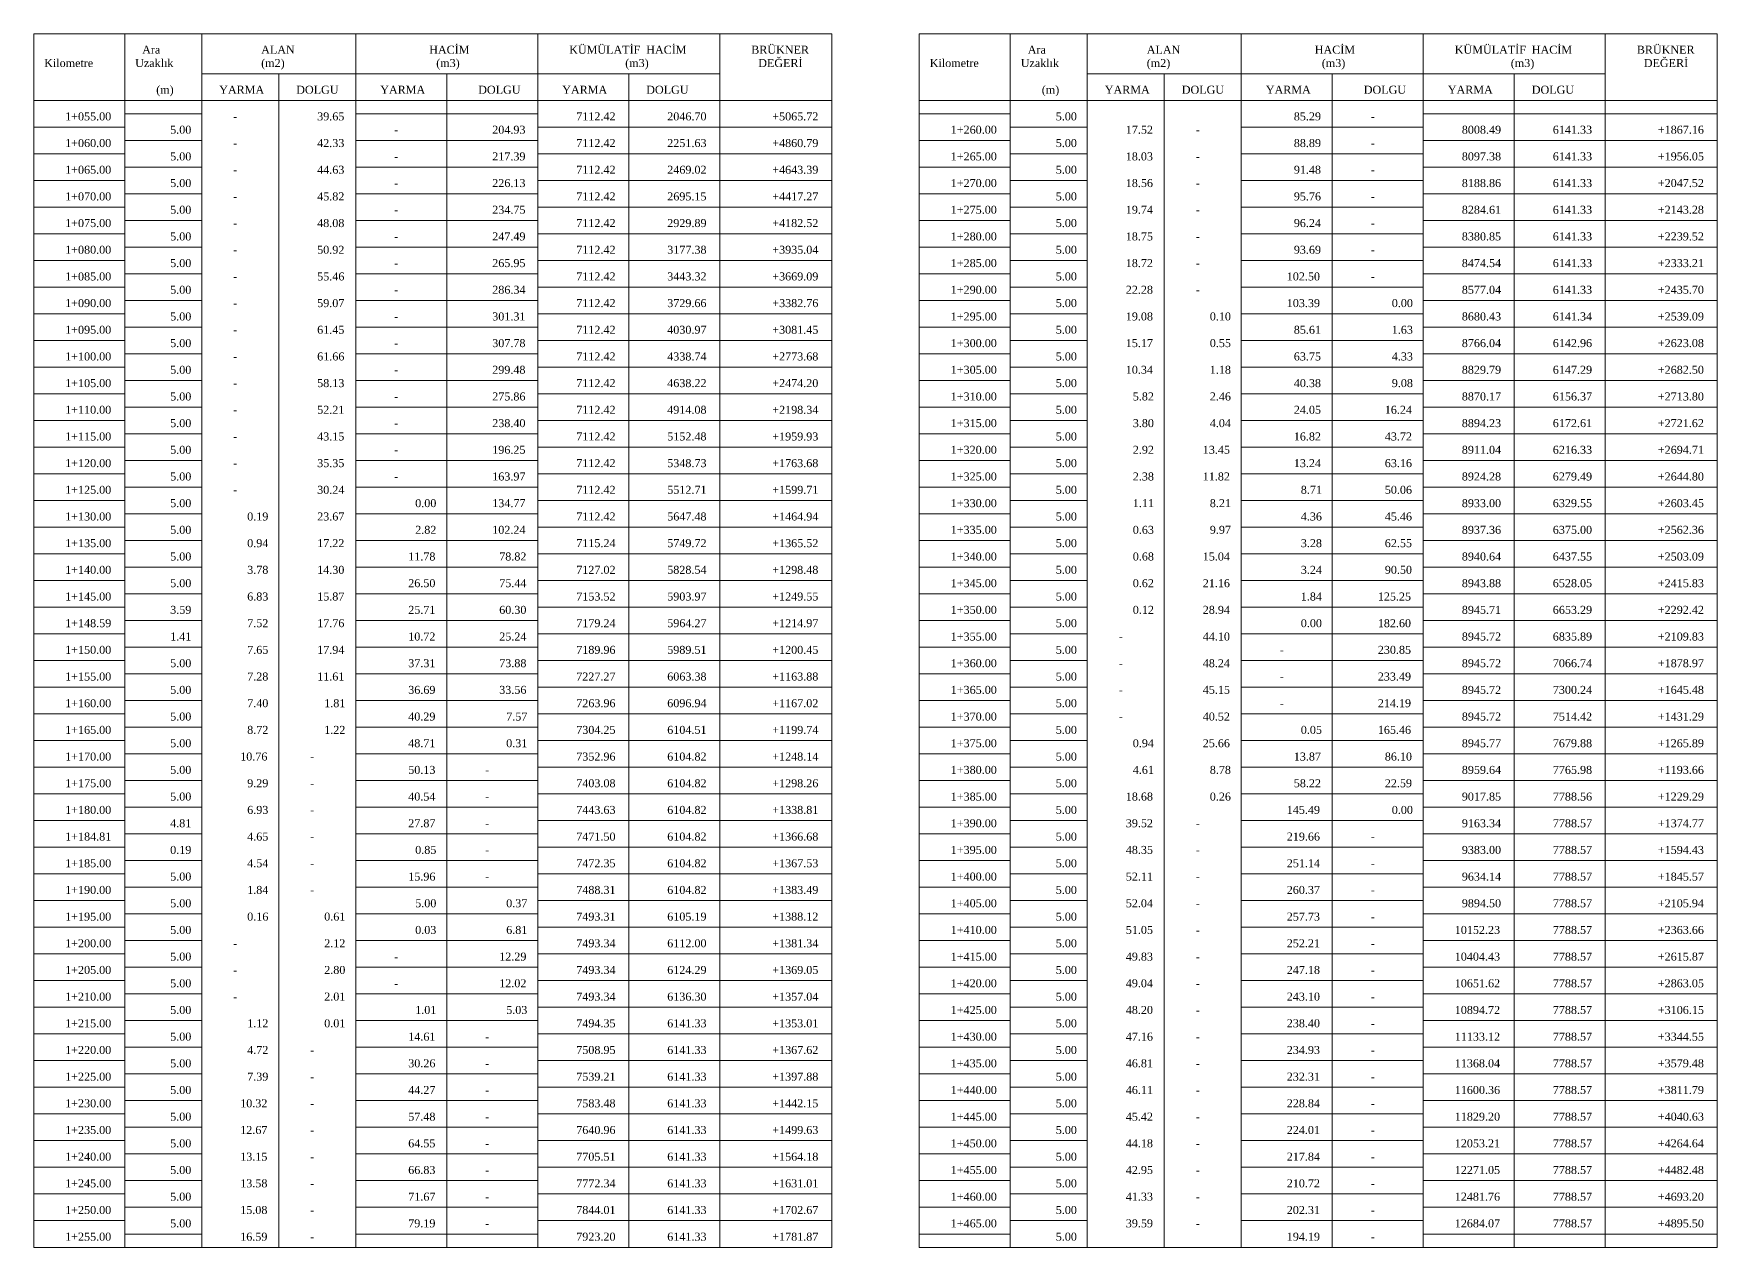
# Model space of a CAD drawing. Header units: metres. Extents: x 478603 to 489313, y 4282657 to 4289463.
# Drawn here: x 487834.8 to 488150.5, y 4289018.9 to 4289246.4 of the extents above; entities that cross this region are included whole.
import ezdxf

# ---------------------------------------------------------------- set-up
doc = ezdxf.new("R2010")
doc.units = ezdxf.units.M
for name, color, linetype, lineweight in [('TB_C', 96, 'Continuous', 0), ('TB_M', 18, 'Continuous', 0), ('TB_R', 1, 'Continuous', 0)]:
    doc.layers.add(name, color=color, linetype=linetype, lineweight=lineweight)
doc.styles.get("Standard").update_dxf_attribs({"font": 'times.ttf'})

msp = doc.modelspace()

# ---------------------------------------------------------------- linework, layer by layer
at = {"layer": 'TB_C'}
for p, q in [((487834.85, 4289246.35), (487984.47, 4289246.35)), ((487834.85, 4289246.35), (487834.85, 4289018.85)), ((487851.91, 4289246.35), (487851.91, 4289018.85)), ((487866.35, 4289246.35), (487866.35, 4289018.85)), ((487895.22, 4289246.35), (487895.22, 4289018.85)), ((487929.35, 4289246.35), (487929.35, 4289018.85)), ((487963.47, 4289246.35), (487963.47, 4289018.85)), ((487984.47, 4289246.35), (487984.47, 4289018.85)), ((488000.88, 4289246.35), (488150.5, 4289246.35)), ((488000.88, 4289246.35), (488000.88, 4289018.85)), ((488017.94, 4289246.35), (488017.94, 4289018.85)), ((488032.38, 4289246.35), (488032.38, 4289018.85)), ((488061.25, 4289246.35), (488061.25, 4289018.85)), ((488095.38, 4289246.35), (488095.38, 4289018.85)), ((488129.5, 4289246.35), (488129.5, 4289018.85)), ((488150.5, 4289246.35), (488150.5, 4289018.85)), ((487866.35, 4289238.85), (487963.47, 4289238.85)), ((487880.78, 4289238.85), (487880.78, 4289018.85)), ((487912.28, 4289238.85), (487912.28, 4289018.85)), ((487946.41, 4289238.85), (487946.41, 4289018.85)), ((488032.38, 4289238.85), (488129.5, 4289238.85)), ((488046.82, 4289238.85), (488046.82, 4289018.85)), ((488078.32, 4289238.85), (488078.32, 4289018.85)), ((488112.44, 4289238.85), (488112.44, 4289018.85)), ((487834.85, 4289233.85), (487984.47, 4289233.85)), ((488000.88, 4289233.85), (488150.5, 4289233.85)), ((487834.85, 4289228.85), (487851.91, 4289228.85)), ((487851.91, 4289231.35), (487866.35, 4289231.35)), ((487895.22, 4289231.35), (487929.35, 4289231.35)), ((487929.35, 4289228.85), (487984.47, 4289228.85)), ((488000.88, 4289231.35), (488017.94, 4289231.35)), ((488017.94, 4289228.85), (488032.38, 4289228.85)), ((488061.25, 4289228.85), (488095.38, 4289228.85)), ((488095.38, 4289231.35), (488150.5, 4289231.35)), ((487851.91, 4289226.35), (487866.35, 4289226.35)), ((487895.22, 4289226.35), (487929.35, 4289226.35)), ((488000.88, 4289226.35), (488017.94, 4289226.35)), ((488095.38, 4289226.35), (488150.5, 4289226.35)), ((487834.85, 4289223.85), (487851.91, 4289223.85)), ((487929.35, 4289223.85), (487984.47, 4289223.85)), ((488017.94, 4289223.85), (488032.38, 4289223.85)), ((488061.25, 4289223.85), (488095.38, 4289223.85)), ((487851.91, 4289221.35), (487866.35, 4289221.35)), ((487895.22, 4289221.35), (487929.35, 4289221.35)), ((488000.88, 4289221.35), (488017.94, 4289221.35)), ((488095.38, 4289221.35), (488150.5, 4289221.35)), ((487834.85, 4289218.85), (487851.91, 4289218.85)), ((487851.91, 4289216.35), (487866.35, 4289216.35)), ((487895.22, 4289216.35), (487929.35, 4289216.35)), ((487929.35, 4289218.85), (487984.47, 4289218.85)), ((488000.88, 4289216.35), (488017.94, 4289216.35)), ((488017.94, 4289218.85), (488032.38, 4289218.85)), ((488061.25, 4289218.85), (488095.38, 4289218.85)), ((488095.38, 4289216.35), (488150.5, 4289216.35)), ((487834.85, 4289213.85), (487851.91, 4289213.85)), ((487929.35, 4289213.85), (487984.47, 4289213.85)), ((488017.94, 4289213.85), (488032.38, 4289213.85)), ((488061.25, 4289213.85), (488095.38, 4289213.85)), ((487851.91, 4289211.35), (487866.35, 4289211.35)), ((487895.22, 4289211.35), (487929.35, 4289211.35)), ((488000.88, 4289211.35), (488017.94, 4289211.35)), ((488095.38, 4289211.35), (488150.5, 4289211.35)), ((487834.85, 4289208.85), (487851.91, 4289208.85)), ((487929.35, 4289208.85), (487984.47, 4289208.85)), ((488017.94, 4289208.85), (488032.38, 4289208.85)), ((488061.25, 4289208.85), (488095.38, 4289208.85)), ((487834.85, 4289203.85), (487851.91, 4289203.85)), ((487851.91, 4289206.35), (487866.35, 4289206.35)), ((487895.22, 4289206.35), (487929.35, 4289206.35)), ((487929.35, 4289203.85), (487984.47, 4289203.85)), ((488000.88, 4289206.35), (488017.94, 4289206.35)), ((488017.94, 4289203.85), (488032.38, 4289203.85)), ((488061.25, 4289203.85), (488095.38, 4289203.85)), ((488095.38, 4289206.35), (488150.5, 4289206.35)), ((487851.91, 4289201.35), (487866.35, 4289201.35)), ((487895.22, 4289201.35), (487929.35, 4289201.35)), ((488000.88, 4289201.35), (488017.94, 4289201.35)), ((488095.38, 4289201.35), (488150.5, 4289201.35)), ((487834.85, 4289198.85), (487851.91, 4289198.85)), ((487929.35, 4289198.85), (487984.47, 4289198.85)), ((488017.94, 4289198.85), (488032.38, 4289198.85)), ((488061.25, 4289198.85), (488095.38, 4289198.85)), ((487851.91, 4289196.35), (487866.35, 4289196.35)), ((487895.22, 4289196.35), (487929.35, 4289196.35)), ((488000.88, 4289196.35), (488017.94, 4289196.35)), ((488095.38, 4289196.35), (488150.5, 4289196.35)), ((487834.85, 4289193.85), (487851.91, 4289193.85)), ((487851.91, 4289191.35), (487866.35, 4289191.35)), ((487895.22, 4289191.35), (487929.35, 4289191.35)), ((487929.35, 4289193.85), (487984.47, 4289193.85)), ((488000.88, 4289191.35), (488017.94, 4289191.35)), ((488017.94, 4289193.85), (488032.38, 4289193.85)), ((488061.25, 4289193.85), (488095.38, 4289193.85)), ((488095.38, 4289191.35), (488150.5, 4289191.35)), ((487834.85, 4289188.85), (487851.91, 4289188.85)), ((487929.35, 4289188.85), (487984.47, 4289188.85)), ((488017.94, 4289188.85), (488032.38, 4289188.85)), ((488061.25, 4289188.85), (488095.38, 4289188.85)), ((487851.91, 4289186.35), (487866.35, 4289186.35)), ((487895.22, 4289186.35), (487929.35, 4289186.35)), ((488000.88, 4289186.35), (488017.94, 4289186.35)), ((488095.38, 4289186.35), (488150.5, 4289186.35)), ((487834.85, 4289183.85), (487851.91, 4289183.85)), ((487851.91, 4289181.35), (487866.35, 4289181.35)), ((487895.22, 4289181.35), (487929.35, 4289181.35)), ((487929.35, 4289183.85), (487984.47, 4289183.85)), ((488000.88, 4289181.35), (488017.94, 4289181.35)), ((488017.94, 4289183.85), (488032.38, 4289183.85)), ((488061.25, 4289183.85), (488095.38, 4289183.85)), ((488095.38, 4289181.35), (488150.5, 4289181.35)), ((487834.85, 4289178.85), (487851.91, 4289178.85)), ((487929.35, 4289178.85), (487984.47, 4289178.85)), ((488017.94, 4289178.85), (488032.38, 4289178.85)), ((488061.25, 4289178.85), (488095.38, 4289178.85)), ((487851.91, 4289176.35), (487866.35, 4289176.35)), ((487895.22, 4289176.35), (487929.35, 4289176.35)), ((488000.88, 4289176.35), (488017.94, 4289176.35)), ((488095.38, 4289176.35), (488150.5, 4289176.35)), ((487834.85, 4289173.85), (487851.91, 4289173.85)), ((487929.35, 4289173.85), (487984.47, 4289173.85)), ((488017.94, 4289173.85), (488032.38, 4289173.85)), ((488061.25, 4289173.85), (488095.38, 4289173.85)), ((487834.85, 4289168.85), (487851.91, 4289168.85)), ((487851.91, 4289171.35), (487866.35, 4289171.35)), ((487895.22, 4289171.35), (487929.35, 4289171.35)), ((487929.35, 4289168.85), (487984.47, 4289168.85)), ((488000.88, 4289171.35), (488017.94, 4289171.35)), ((488017.94, 4289168.85), (488032.38, 4289168.85)), ((488061.25, 4289168.85), (488095.38, 4289168.85)), ((488095.38, 4289171.35), (488150.5, 4289171.35)), ((487851.91, 4289166.35), (487866.35, 4289166.35)), ((487895.22, 4289166.35), (487929.35, 4289166.35)), ((488000.88, 4289166.35), (488017.94, 4289166.35)), ((488095.38, 4289166.35), (488150.5, 4289166.35)), ((487834.85, 4289163.85), (487851.91, 4289163.85)), ((487929.35, 4289163.85), (487984.47, 4289163.85)), ((488017.94, 4289163.85), (488032.38, 4289163.85)), ((488061.25, 4289163.85), (488095.38, 4289163.85)), ((487851.91, 4289161.35), (487866.35, 4289161.35)), ((487895.22, 4289161.35), (487929.35, 4289161.35)), ((488000.88, 4289161.35), (488017.94, 4289161.35)), ((488095.38, 4289161.35), (488150.5, 4289161.35)), ((487834.85, 4289158.85), (487851.91, 4289158.85)), ((487851.91, 4289156.35), (487866.35, 4289156.35)), ((487895.22, 4289156.35), (487929.35, 4289156.35)), ((487929.35, 4289158.85), (487984.47, 4289158.85)), ((488000.88, 4289156.35), (488017.94, 4289156.35)), ((488017.94, 4289158.85), (488032.38, 4289158.85)), ((488061.25, 4289158.85), (488095.38, 4289158.85)), ((488095.38, 4289156.35), (488150.5, 4289156.35)), ((487834.85, 4289153.85), (487851.91, 4289153.85)), ((487929.35, 4289153.85), (487984.47, 4289153.85)), ((488017.94, 4289153.85), (488032.38, 4289153.85)), ((488061.25, 4289153.85), (488095.38, 4289153.85)), ((487851.91, 4289151.35), (487866.35, 4289151.35)), ((487895.22, 4289151.35), (487929.35, 4289151.35)), ((488000.88, 4289151.35), (488017.94, 4289151.35)), ((488095.38, 4289151.35), (488150.5, 4289151.35)), ((487834.85, 4289148.85), (487851.91, 4289148.85)), ((487929.35, 4289148.85), (487984.47, 4289148.85)), ((488017.94, 4289148.85), (488032.38, 4289148.85)), ((488061.25, 4289148.85), (488095.38, 4289148.85)), ((487834.85, 4289143.85), (487851.91, 4289143.85)), ((487851.91, 4289146.35), (487866.35, 4289146.35)), ((487895.22, 4289146.35), (487929.35, 4289146.35)), ((487929.35, 4289143.85), (487984.47, 4289143.85)), ((488000.88, 4289146.35), (488017.94, 4289146.35)), ((488017.94, 4289143.85), (488032.38, 4289143.85)), ((488061.25, 4289143.85), (488095.38, 4289143.85)), ((488095.38, 4289146.35), (488150.5, 4289146.35)), ((487851.91, 4289141.35), (487866.35, 4289141.35)), ((487895.22, 4289141.35), (487929.35, 4289141.35)), ((488000.88, 4289141.35), (488017.94, 4289141.35)), ((488095.38, 4289141.35), (488150.5, 4289141.35)), ((487834.85, 4289138.85), (487851.91, 4289138.85)), ((487929.35, 4289138.85), (487984.47, 4289138.85)), ((488017.94, 4289138.85), (488032.38, 4289138.85)), ((488061.25, 4289138.85), (488095.38, 4289138.85)), ((487851.91, 4289136.35), (487866.35, 4289136.35)), ((487895.22, 4289136.35), (487929.35, 4289136.35)), ((488000.88, 4289136.35), (488017.94, 4289136.35)), ((488095.38, 4289136.35), (488150.5, 4289136.35)), ((487834.85, 4289133.85), (487851.91, 4289133.85)), ((487851.91, 4289131.35), (487866.35, 4289131.35)), ((487895.22, 4289131.35), (487929.35, 4289131.35)), ((487929.35, 4289133.85), (487984.47, 4289133.85)), ((488000.88, 4289131.35), (488017.94, 4289131.35)), ((488017.94, 4289133.85), (488032.38, 4289133.85)), ((488061.25, 4289133.85), (488095.38, 4289133.85)), ((488095.38, 4289131.35), (488150.5, 4289131.35)), ((487834.85, 4289128.85), (487851.91, 4289128.85)), ((487929.35, 4289128.85), (487984.47, 4289128.85)), ((488017.94, 4289128.85), (488032.38, 4289128.85)), ((488061.25, 4289128.85), (488095.38, 4289128.85)), ((487851.91, 4289126.35), (487866.35, 4289126.35)), ((487895.22, 4289126.35), (487929.35, 4289126.35)), ((488000.88, 4289126.35), (488017.94, 4289126.35)), ((488095.38, 4289126.35), (488150.5, 4289126.35)), ((487834.85, 4289123.85), (487851.91, 4289123.85)), ((487851.91, 4289121.35), (487866.35, 4289121.35)), ((487895.22, 4289121.35), (487929.35, 4289121.35)), ((487929.35, 4289123.85), (487984.47, 4289123.85)), ((488000.88, 4289121.35), (488017.94, 4289121.35)), ((488017.94, 4289123.85), (488032.38, 4289123.85)), ((488061.25, 4289123.85), (488095.38, 4289123.85)), ((488095.38, 4289121.35), (488150.5, 4289121.35)), ((487834.85, 4289118.85), (487851.91, 4289118.85)), ((487929.35, 4289118.85), (487984.47, 4289118.85)), ((488017.94, 4289118.85), (488032.38, 4289118.85)), ((488061.25, 4289118.85), (488095.38, 4289118.85)), ((487851.91, 4289116.35), (487866.35, 4289116.35)), ((487895.22, 4289116.35), (487929.35, 4289116.35)), ((488000.88, 4289116.35), (488017.94, 4289116.35)), ((488095.38, 4289116.35), (488150.5, 4289116.35)), ((487834.85, 4289113.85), (487851.91, 4289113.85)), ((487929.35, 4289113.85), (487984.47, 4289113.85)), ((488017.94, 4289113.85), (488032.38, 4289113.85)), ((488061.25, 4289113.85), (488095.38, 4289113.85)), ((487834.85, 4289108.85), (487851.91, 4289108.85)), ((487851.91, 4289111.35), (487866.35, 4289111.35)), ((487895.22, 4289111.35), (487929.35, 4289111.35)), ((487929.35, 4289108.85), (487984.47, 4289108.85)), ((488000.88, 4289111.35), (488017.94, 4289111.35)), ((488017.94, 4289108.85), (488032.38, 4289108.85)), ((488061.25, 4289108.85), (488095.38, 4289108.85)), ((488095.38, 4289111.35), (488150.5, 4289111.35)), ((487851.91, 4289106.35), (487866.35, 4289106.35)), ((487895.22, 4289106.35), (487929.35, 4289106.35)), ((488000.88, 4289106.35), (488017.94, 4289106.35)), ((488095.38, 4289106.35), (488150.5, 4289106.35)), ((487834.85, 4289103.85), (487851.91, 4289103.85)), ((487929.35, 4289103.85), (487984.47, 4289103.85)), ((488017.94, 4289103.85), (488032.38, 4289103.85)), ((488061.25, 4289103.85), (488095.38, 4289103.85)), ((487851.91, 4289101.35), (487866.35, 4289101.35)), ((487895.22, 4289101.35), (487929.35, 4289101.35)), ((488000.88, 4289101.35), (488017.94, 4289101.35)), ((488095.38, 4289101.35), (488150.5, 4289101.35)), ((487834.85, 4289098.85), (487851.91, 4289098.85)), ((487851.91, 4289096.35), (487866.35, 4289096.35)), ((487895.22, 4289096.35), (487929.35, 4289096.35)), ((487929.35, 4289098.85), (487984.47, 4289098.85)), ((488000.88, 4289096.35), (488017.94, 4289096.35)), ((488017.94, 4289098.85), (488032.38, 4289098.85)), ((488061.25, 4289098.85), (488095.38, 4289098.85)), ((488095.38, 4289096.35), (488150.5, 4289096.35)), ((487834.85, 4289093.85), (487851.91, 4289093.85)), ((487929.35, 4289093.85), (487984.47, 4289093.85)), ((488017.94, 4289093.85), (488032.38, 4289093.85)), ((488061.25, 4289093.85), (488095.38, 4289093.85)), ((487851.91, 4289091.35), (487866.35, 4289091.35)), ((487895.22, 4289091.35), (487929.35, 4289091.35)), ((488000.88, 4289091.35), (488017.94, 4289091.35)), ((488095.38, 4289091.35), (488150.5, 4289091.35)), ((487834.85, 4289088.85), (487851.91, 4289088.85)), ((487929.35, 4289088.85), (487984.47, 4289088.85)), ((488017.94, 4289088.85), (488032.38, 4289088.85)), ((488061.25, 4289088.85), (488095.38, 4289088.85)), ((487834.85, 4289083.85), (487851.91, 4289083.85)), ((487851.91, 4289086.35), (487866.35, 4289086.35)), ((487895.22, 4289086.35), (487929.35, 4289086.35)), ((487929.35, 4289083.85), (487984.47, 4289083.85)), ((488000.88, 4289086.35), (488017.94, 4289086.35)), ((488017.94, 4289083.85), (488032.38, 4289083.85)), ((488061.25, 4289083.85), (488095.38, 4289083.85)), ((488095.38, 4289086.35), (488150.5, 4289086.35)), ((487851.91, 4289081.35), (487866.35, 4289081.35)), ((487895.22, 4289081.35), (487929.35, 4289081.35)), ((488000.88, 4289081.35), (488017.94, 4289081.35)), ((488095.38, 4289081.35), (488150.5, 4289081.35)), ((487834.85, 4289078.85), (487851.91, 4289078.85)), ((487929.35, 4289078.85), (487984.47, 4289078.85)), ((488017.94, 4289078.85), (488032.38, 4289078.85)), ((488061.25, 4289078.85), (488095.38, 4289078.85)), ((487851.91, 4289076.35), (487866.35, 4289076.35)), ((487895.22, 4289076.35), (487929.35, 4289076.35)), ((488000.88, 4289076.35), (488017.94, 4289076.35)), ((488095.38, 4289076.35), (488150.5, 4289076.35)), ((487834.85, 4289073.85), (487851.91, 4289073.85)), ((487851.91, 4289071.35), (487866.35, 4289071.35)), ((487895.22, 4289071.35), (487929.35, 4289071.35)), ((487929.35, 4289073.85), (487984.47, 4289073.85)), ((488000.88, 4289071.35), (488017.94, 4289071.35)), ((488017.94, 4289073.85), (488032.38, 4289073.85)), ((488061.25, 4289073.85), (488095.38, 4289073.85)), ((488095.38, 4289071.35), (488150.5, 4289071.35)), ((487834.85, 4289068.85), (487851.91, 4289068.85)), ((487929.35, 4289068.85), (487984.47, 4289068.85)), ((488017.94, 4289068.85), (488032.38, 4289068.85)), ((488061.25, 4289068.85), (488095.38, 4289068.85)), ((487851.91, 4289066.35), (487866.35, 4289066.35)), ((487895.22, 4289066.35), (487929.35, 4289066.35)), ((488000.88, 4289066.35), (488017.94, 4289066.35)), ((488095.38, 4289066.35), (488150.5, 4289066.35)), ((487834.85, 4289063.85), (487851.91, 4289063.85)), ((487929.35, 4289063.85), (487984.47, 4289063.85)), ((488017.94, 4289063.85), (488032.38, 4289063.85)), ((488061.25, 4289063.85), (488095.38, 4289063.85)), ((487834.85, 4289058.85), (487851.91, 4289058.85)), ((487851.91, 4289061.35), (487866.35, 4289061.35)), ((487895.22, 4289061.35), (487929.35, 4289061.35)), ((487929.35, 4289058.85), (487984.47, 4289058.85)), ((488000.88, 4289061.35), (488017.94, 4289061.35)), ((488017.94, 4289058.85), (488032.38, 4289058.85)), ((488061.25, 4289058.85), (488095.38, 4289058.85)), ((488095.38, 4289061.35), (488150.5, 4289061.35)), ((487851.91, 4289056.35), (487866.35, 4289056.35)), ((487895.22, 4289056.35), (487929.35, 4289056.35)), ((488000.88, 4289056.35), (488017.94, 4289056.35)), ((488095.38, 4289056.35), (488150.5, 4289056.35)), ((487834.85, 4289053.85), (487851.91, 4289053.85)), ((487929.35, 4289053.85), (487984.47, 4289053.85)), ((488017.94, 4289053.85), (488032.38, 4289053.85)), ((488061.25, 4289053.85), (488095.38, 4289053.85)), ((487834.85, 4289048.85), (487851.91, 4289048.85)), ((487851.91, 4289051.35), (487866.35, 4289051.35)), ((487895.22, 4289051.35), (487929.35, 4289051.35)), ((487929.35, 4289048.85), (487984.47, 4289048.85)), ((488000.88, 4289051.35), (488017.94, 4289051.35)), ((488017.94, 4289048.85), (488032.38, 4289048.85)), ((488061.25, 4289048.85), (488095.38, 4289048.85)), ((488095.38, 4289051.35), (488150.5, 4289051.35)), ((487851.91, 4289046.35), (487866.35, 4289046.35)), ((487895.22, 4289046.35), (487929.35, 4289046.35)), ((488000.88, 4289046.35), (488017.94, 4289046.35)), ((488095.38, 4289046.35), (488150.5, 4289046.35)), ((487834.85, 4289043.85), (487851.91, 4289043.85)), ((487929.35, 4289043.85), (487984.47, 4289043.85)), ((488017.94, 4289043.85), (488032.38, 4289043.85)), ((488061.25, 4289043.85), (488095.38, 4289043.85)), ((487851.91, 4289041.35), (487866.35, 4289041.35)), ((487895.22, 4289041.35), (487929.35, 4289041.35)), ((488000.88, 4289041.35), (488017.94, 4289041.35)), ((488095.38, 4289041.35), (488150.5, 4289041.35)), ((487834.85, 4289038.85), (487851.91, 4289038.85)), ((487851.91, 4289036.35), (487866.35, 4289036.35)), ((487895.22, 4289036.35), (487929.35, 4289036.35)), ((487929.35, 4289038.85), (487984.47, 4289038.85)), ((488000.88, 4289036.35), (488017.94, 4289036.35)), ((488017.94, 4289038.85), (488032.38, 4289038.85)), ((488061.25, 4289038.85), (488095.38, 4289038.85)), ((488095.38, 4289036.35), (488150.5, 4289036.35)), ((487834.85, 4289033.85), (487851.91, 4289033.85)), ((487929.35, 4289033.85), (487984.47, 4289033.85)), ((488017.94, 4289033.85), (488032.38, 4289033.85)), ((488061.25, 4289033.85), (488095.38, 4289033.85)), ((487851.91, 4289031.35), (487866.35, 4289031.35)), ((487895.22, 4289031.35), (487929.35, 4289031.35)), ((488000.88, 4289031.35), (488017.94, 4289031.35)), ((488095.38, 4289031.35), (488150.5, 4289031.35)), ((487834.85, 4289028.85), (487851.91, 4289028.85)), ((487929.35, 4289028.85), (487984.47, 4289028.85)), ((488017.94, 4289028.85), (488032.38, 4289028.85)), ((488061.25, 4289028.85), (488095.38, 4289028.85)), ((487834.85, 4289023.85), (487851.91, 4289023.85)), ((487851.91, 4289026.35), (487866.35, 4289026.35)), ((487895.22, 4289026.35), (487929.35, 4289026.35)), ((487929.35, 4289023.85), (487984.47, 4289023.85)), ((488000.88, 4289026.35), (488017.94, 4289026.35)), ((488017.94, 4289023.85), (488032.38, 4289023.85)), ((488061.25, 4289023.85), (488095.38, 4289023.85)), ((488095.38, 4289026.35), (488150.5, 4289026.35)), ((487851.91, 4289021.35), (487866.35, 4289021.35)), ((487895.22, 4289021.35), (487929.35, 4289021.35)), ((488000.88, 4289021.35), (488017.94, 4289021.35)), ((488095.38, 4289021.35), (488150.5, 4289021.35)), ((487834.85, 4289018.85), (487984.47, 4289018.85)), ((488000.88, 4289018.85), (488150.5, 4289018.85))]:
    msp.add_line(p, q, dxfattribs=at)

# ---------------------------------------------------------------- texts
at = {"layer": 'TB_M'}
for s, p in [('HACİM', (487909, 4289242.6)), ('KÜMÜLATİF', (487935.25, 4289242.6)), ('HACİM', (487949.69, 4289242.6)), ('BRÜKNER', (487969.38, 4289242.6)), ('HACİM', (488075.03, 4289242.6)), ('KÜMÜLATİF', (488101.28, 4289242.6)), ('HACİM', (488115.72, 4289242.6)), ('BRÜKNER', (488135.41, 4289242.6)), ('Kilometre', (487836.82, 4289240.1)), ('Uzaklık', (487853.88, 4289240.1)), ('Ara', (487855.19, 4289242.6)), ('ALAN', (487877.5, 4289242.6)), ('(m2)', (487877.5, 4289240.1)), ('(m3)', (487910.32, 4289240.1)), ('(m3)', (487945.75, 4289240.1)), ('DEĞERİ', (487970.69, 4289240.1)), ('Kilometre', (488002.85, 4289240.1)), ('Uzaklık', (488019.91, 4289240.1)), ('Ara', (488021.22, 4289242.6)), ('ALAN', (488043.53, 4289242.6)), ('(m2)', (488043.53, 4289240.1)), ('(m3)', (488076.35, 4289240.1)), ('(m3)', (488111.78, 4289240.1)), ('DEĞERİ', (488136.72, 4289240.1)), ('(m)', (487857.82, 4289235.1)), ('YARMA', (487869.63, 4289235.1)), ('DOLGU', (487884.07, 4289235.1)), ('YARMA', (487899.82, 4289235.1)), ('DOLGU', (487918.19, 4289235.1)), ('YARMA', (487933.94, 4289235.1)), ('DOLGU', (487949.69, 4289235.1)), ('(m)', (488023.85, 4289235.1)), ('YARMA', (488035.66, 4289235.1)), ('DOLGU', (488050.1, 4289235.1)), ('YARMA', (488065.85, 4289235.1)), ('DOLGU', (488084.22, 4289235.1)), ('YARMA', (488099.97, 4289235.1)), ('DOLGU', (488115.72, 4289235.1)), ('1+055.00', (487840.75, 4289230.1)), ('-', (487872.25, 4289230.1)), ('1+260.00', (488006.78, 4289227.6)), ('-', (488085.53, 4289230.1)), ('1+060.00', (487840.75, 4289225.1)), ('-', (487872.25, 4289225.1)), ('-', (487902.44, 4289227.6)), ('-', (488052.72, 4289227.6)), ('-', (488085.53, 4289225.1)), ('-', (487902.44, 4289222.6)), ('1+265.00', (488006.78, 4289222.6)), ('-', (488052.72, 4289222.6)), ('1+065.00', (487840.75, 4289220.1)), ('-', (487872.25, 4289220.1)), ('-', (488085.53, 4289220.1)), ('1+070.00', (487840.75, 4289215.1)), ('-', (487902.44, 4289217.6)), ('1+270.00', (488006.78, 4289217.6)), ('-', (488052.72, 4289217.6)), ('-', (487872.25, 4289215.1)), ('-', (487902.44, 4289212.6)), ('1+275.00', (488006.78, 4289212.6)), ('-', (488052.72, 4289212.6)), ('-', (488085.53, 4289215.1)), ('1+075.00', (487840.75, 4289210.1)), ('-', (487872.25, 4289210.1)), ('-', (488085.53, 4289210.1)), ('1+080.00', (487840.75, 4289205.1)), ('-', (487902.44, 4289207.6)), ('1+280.00', (488006.78, 4289207.6)), ('-', (488052.72, 4289207.6)), ('-', (487872.25, 4289205.1)), ('1+285.00', (488006.78, 4289202.6)), ('-', (488085.53, 4289205.1)), ('1+085.00', (487840.75, 4289200.1)), ('-', (487872.25, 4289200.1)), ('-', (487902.44, 4289202.6)), ('-', (488052.72, 4289202.6)), ('-', (488085.53, 4289200.1)), ('-', (487902.44, 4289197.6)), ('1+290.00', (488006.78, 4289197.6)), ('-', (488052.72, 4289197.6)), ('1+090.00', (487840.75, 4289195.1)), ('-', (487872.25, 4289195.1)), ('1+295.00', (488006.78, 4289192.6)), ('1+095.00', (487840.75, 4289190.1)), ('-', (487902.44, 4289192.6)), ('-', (487872.25, 4289190.1)), ('-', (487902.44, 4289187.6)), ('1+300.00', (488006.78, 4289187.6)), ('1+100.00', (487840.75, 4289185.1)), ('-', (487872.25, 4289185.1)), ('1+105.00', (487840.75, 4289180.1)), ('-', (487902.44, 4289182.6)), ('1+305.00', (488006.78, 4289182.6)), ('-', (487872.25, 4289180.1)), ('-', (487902.44, 4289177.6)), ('1+310.00', (488006.78, 4289177.6)), ('1+110.00', (487840.75, 4289175.1)), ('-', (487872.25, 4289175.1)), ('-', (487902.44, 4289172.6)), ('1+315.00', (488006.78, 4289172.6)), ('1+115.00', (487840.75, 4289170.1)), ('-', (487872.25, 4289170.1)), ('1+320.00', (488006.78, 4289167.6)), ('1+120.00', (487840.75, 4289165.1)), ('-', (487872.25, 4289165.1)), ('-', (487902.44, 4289167.6)), ('-', (487902.44, 4289162.6)), ('1+325.00', (488006.78, 4289162.6)), ('1+125.00', (487840.75, 4289160.1)), ('-', (487872.25, 4289160.1)), ('1+130.00', (487840.75, 4289155.1)), ('1+330.00', (488006.78, 4289157.6)), ('1+335.00', (488006.78, 4289152.6)), ('1+135.00', (487840.75, 4289150.1)), ('1+140.00', (487840.75, 4289145.1)), ('1+340.00', (488006.78, 4289147.6)), ('1+345.00', (488006.78, 4289142.6)), ('1+145.00', (487840.75, 4289140.1)), ('1+350.00', (488006.78, 4289137.6)), ('1+148.59', (487840.75, 4289135.1)), ('1+355.00', (488006.78, 4289132.6)), ('1+150.00', (487840.75, 4289130.1)), ('-', (488038.28, 4289132.6)), ('1+360.00', (488006.78, 4289127.6)), ('-', (488038.28, 4289127.6)), ('-', (488068.47, 4289130.1)), ('1+155.00', (487840.75, 4289125.1)), ('-', (488068.47, 4289125.1)), ('1+160.00', (487840.75, 4289120.1)), ('1+365.00', (488006.78, 4289122.6)), ('-', (488038.28, 4289122.6)), ('1+370.00', (488006.78, 4289117.6)), ('-', (488038.28, 4289117.6)), ('-', (488068.47, 4289120.1)), ('1+165.00', (487840.75, 4289115.1)), ('1+375.00', (488006.78, 4289112.6)), ('1+170.00', (487840.75, 4289110.1)), ('-', (487886.69, 4289110.1)), ('1+380.00', (488006.78, 4289107.6)), ('1+175.00', (487840.75, 4289105.1)), ('-', (487886.69, 4289105.1)), ('-', (487919.5, 4289107.6)), ('-', (487919.5, 4289102.6)), ('1+385.00', (488006.78, 4289102.6)), ('1+180.00', (487840.75, 4289100.1)), ('-', (487886.69, 4289100.1)), ('1+184.81', (487840.75, 4289095.1)), ('-', (487919.5, 4289097.6)), ('1+390.00', (488006.78, 4289097.6)), ('-', (488052.72, 4289097.6)), ('-', (487886.69, 4289095.1)), ('-', (487919.5, 4289092.6)), ('1+395.00', (488006.78, 4289092.6)), ('-', (488052.72, 4289092.6)), ('-', (488085.53, 4289095.1)), ('1+185.00', (487840.75, 4289090.1)), ('-', (487886.69, 4289090.1)), ('-', (488085.53, 4289090.1)), ('1+190.00', (487840.75, 4289085.1)), ('-', (487919.5, 4289087.6)), ('1+400.00', (488006.78, 4289087.6)), ('-', (488052.72, 4289087.6)), ('-', (487886.69, 4289085.1)), ('1+405.00', (488006.78, 4289082.6)), ('-', (488085.53, 4289085.1)), ('1+195.00', (487840.75, 4289080.1)), ('-', (488052.72, 4289082.6)), ('-', (488085.53, 4289080.1)), ('1+410.00', (488006.78, 4289077.6)), ('-', (488052.72, 4289077.6)), ('1+200.00', (487840.75, 4289075.1)), ('-', (487872.25, 4289075.1)), ('1+415.00', (488006.78, 4289072.6)), ('-', (488085.53, 4289075.1)), ('1+205.00', (487840.75, 4289070.1)), ('-', (487902.44, 4289072.6)), ('-', (488052.72, 4289072.6)), ('-', (487872.25, 4289070.1)), ('-', (487902.44, 4289067.6)), ('1+420.00', (488006.78, 4289067.6)), ('-', (488052.72, 4289067.6)), ('-', (488085.53, 4289070.1)), ('1+210.00', (487840.75, 4289065.1)), ('-', (487872.25, 4289065.1)), ('-', (488085.53, 4289065.1)), ('1+215.00', (487840.75, 4289060.1)), ('1+425.00', (488006.78, 4289062.6)), ('-', (488052.72, 4289062.6)), ('-', (487919.5, 4289057.6)), ('1+430.00', (488006.78, 4289057.6)), ('-', (488052.72, 4289057.6)), ('-', (488085.53, 4289060.1)), ('1+220.00', (487840.75, 4289055.1)), ('-', (487886.69, 4289055.1)), ('-', (488085.53, 4289055.1)), ('-', (487919.5, 4289052.6)), ('1+435.00', (488006.78, 4289052.6)), ('-', (488052.72, 4289052.6)), ('1+225.00', (487840.75, 4289050.1)), ('-', (487886.69, 4289050.1)), ('1+440.00', (488006.78, 4289047.6)), ('-', (488085.53, 4289050.1)), ('1+230.00', (487840.75, 4289045.1)), ('-', (487886.69, 4289045.1)), ('-', (487919.5, 4289047.6)), ('-', (488052.72, 4289047.6)), ('-', (488085.53, 4289045.1)), ('-', (487919.5, 4289042.6)), ('1+445.00', (488006.78, 4289042.6)), ('-', (488052.72, 4289042.6)), ('1+235.00', (487840.75, 4289040.1)), ('-', (487886.69, 4289040.1)), ('-', (488085.53, 4289040.1)), ('1+240.00', (487840.75, 4289035.1)), ('-', (487919.5, 4289037.6)), ('1+450.00', (488006.78, 4289037.6)), ('-', (488052.72, 4289037.6)), ('-', (487886.69, 4289035.1)), ('-', (487919.5, 4289032.6)), ('1+455.00', (488006.78, 4289032.6)), ('-', (488052.72, 4289032.6)), ('-', (488085.53, 4289035.1)), ('1+245.00', (487840.75, 4289030.1)), ('-', (487886.69, 4289030.1)), ('-', (488085.53, 4289030.1)), ('-', (487919.5, 4289027.6)), ('1+460.00', (488006.78, 4289027.6)), ('-', (488052.72, 4289027.6)), ('1+250.00', (487840.75, 4289025.1)), ('-', (487886.69, 4289025.1)), ('1+465.00', (488006.78, 4289022.6)), ('-', (488085.53, 4289025.1)), ('1+255.00', (487840.75, 4289020.1)), ('-', (487886.69, 4289020.1)), ('-', (487919.5, 4289022.6)), ('-', (488052.72, 4289022.6)), ('-', (488085.53, 4289020.1))]:
    msp.add_text(s, height=1.5, dxfattribs=at).set_placement(p)
at = {"layer": 'TB_R'}
for s, p in [('5.00', (487860.44, 4289227.6)), ('39.65', (487888, 4289230.1)), ('204.93', (487920.82, 4289227.6)), ('7112.42', (487936.57, 4289230.1)), ('2046.70', (487953.63, 4289230.1)), ('+5065.72', (487973.32, 4289230.1)), ('5.00', (488026.47, 4289230.1)), ('17.52', (488039.6, 4289227.6)), ('85.29', (488071.1, 4289230.1)), ('8008.49', (488102.6, 4289227.6)), ('6141.33', (488119.66, 4289227.6)), ('+1867.16', (488139.35, 4289227.6)), ('42.33', (487888, 4289225.1)), ('7112.42', (487936.57, 4289225.1)), ('2251.63', (487953.63, 4289225.1)), ('+4860.79', (487973.32, 4289225.1)), ('5.00', (488026.47, 4289225.1)), ('88.89', (488071.1, 4289225.1)), ('5.00', (487860.44, 4289222.6)), ('217.39', (487920.82, 4289222.6)), ('18.03', (488039.6, 4289222.6)), ('8097.38', (488102.6, 4289222.6)), ('6141.33', (488119.66, 4289222.6)), ('+1956.05', (488139.35, 4289222.6)), ('44.63', (487888, 4289220.1)), ('7112.42', (487936.57, 4289220.1)), ('2469.02', (487953.63, 4289220.1)), ('+4643.39', (487973.32, 4289220.1)), ('5.00', (488026.47, 4289220.1)), ('91.48', (488071.1, 4289220.1)), ('5.00', (487860.44, 4289217.6)), ('45.82', (487888, 4289215.1)), ('226.13', (487920.82, 4289217.6)), ('7112.42', (487936.57, 4289215.1)), ('2695.15', (487953.63, 4289215.1)), ('+4417.27', (487973.32, 4289215.1)), ('5.00', (488026.47, 4289215.1)), ('18.56', (488039.6, 4289217.6)), ('95.76', (488071.1, 4289215.1)), ('8188.86', (488102.6, 4289217.6)), ('6141.33', (488119.66, 4289217.6)), ('+2047.52', (488139.35, 4289217.6)), ('5.00', (487860.44, 4289212.6)), ('234.75', (487920.82, 4289212.6)), ('19.74', (488039.6, 4289212.6)), ('8284.61', (488102.6, 4289212.6)), ('6141.33', (488119.66, 4289212.6)), ('+2143.28', (488139.35, 4289212.6)), ('48.08', (487888, 4289210.1)), ('7112.42', (487936.57, 4289210.1)), ('2929.89', (487953.63, 4289210.1)), ('+4182.52', (487973.32, 4289210.1)), ('5.00', (488026.47, 4289210.1)), ('96.24', (488071.1, 4289210.1)), ('5.00', (487860.44, 4289207.6)), ('50.92', (487888, 4289205.1)), ('247.49', (487920.82, 4289207.6)), ('7112.42', (487936.57, 4289205.1)), ('3177.38', (487953.63, 4289205.1)), ('+3935.04', (487973.32, 4289205.1)), ('5.00', (488026.47, 4289205.1)), ('18.75', (488039.6, 4289207.6)), ('93.69', (488071.1, 4289205.1)), ('8380.85', (488102.6, 4289207.6)), ('6141.33', (488119.66, 4289207.6)), ('+2239.52', (488139.35, 4289207.6)), ('5.00', (487860.44, 4289202.6)), ('265.95', (487920.82, 4289202.6)), ('18.72', (488039.6, 4289202.6)), ('8474.54', (488102.6, 4289202.6)), ('6141.33', (488119.66, 4289202.6)), ('+2333.21', (488139.35, 4289202.6)), ('55.46', (487888, 4289200.1)), ('7112.42', (487936.57, 4289200.1)), ('3443.32', (487953.63, 4289200.1)), ('+3669.09', (487973.32, 4289200.1)), ('5.00', (488026.47, 4289200.1)), ('102.50', (488069.78, 4289200.1)), ('5.00', (487860.44, 4289197.6)), ('286.34', (487920.82, 4289197.6)), ('22.28', (488039.6, 4289197.6)), ('8577.04', (488102.6, 4289197.6)), ('6141.33', (488119.66, 4289197.6)), ('+2435.70', (488139.35, 4289197.6)), ('5.00', (487860.44, 4289192.6)), ('59.07', (487888, 4289195.1)), ('301.31', (487920.82, 4289192.6)), ('7112.42', (487936.57, 4289195.1)), ('3729.66', (487953.63, 4289195.1)), ('+3382.76', (487973.32, 4289195.1)), ('5.00', (488026.47, 4289195.1)), ('19.08', (488039.6, 4289192.6)), ('0.10', (488055.35, 4289192.6)), ('103.39', (488069.78, 4289195.1)), ('0.00', (488089.47, 4289195.1)), ('8680.43', (488102.6, 4289192.6)), ('6141.34', (488119.66, 4289192.6)), ('+2539.09', (488139.35, 4289192.6)), ('61.45', (487888, 4289190.1)), ('7112.42', (487936.57, 4289190.1)), ('4030.97', (487953.63, 4289190.1)), ('+3081.45', (487973.32, 4289190.1)), ('5.00', (488026.47, 4289190.1)), ('85.61', (488071.1, 4289190.1)), ('1.63', (488089.47, 4289190.1)), ('5.00', (487860.44, 4289187.6)), ('307.78', (487920.82, 4289187.6)), ('15.17', (488039.6, 4289187.6)), ('0.55', (488055.35, 4289187.6)), ('8766.04', (488102.6, 4289187.6)), ('6142.96', (488119.66, 4289187.6)), ('+2623.08', (488139.35, 4289187.6)), ('61.66', (487888, 4289185.1)), ('7112.42', (487936.57, 4289185.1)), ('4338.74', (487953.63, 4289185.1)), ('+2773.68', (487973.32, 4289185.1)), ('5.00', (488026.47, 4289185.1)), ('63.75', (488071.1, 4289185.1)), ('4.33', (488089.47, 4289185.1)), ('5.00', (487860.44, 4289182.6)), ('58.13', (487888, 4289180.1)), ('299.48', (487920.82, 4289182.6)), ('7112.42', (487936.57, 4289180.1)), ('4638.22', (487953.63, 4289180.1)), ('+2474.20', (487973.32, 4289180.1)), ('5.00', (488026.47, 4289180.1)), ('10.34', (488039.6, 4289182.6)), ('1.18', (488055.35, 4289182.6)), ('40.38', (488071.1, 4289180.1)), ('9.08', (488089.47, 4289180.1)), ('8829.79', (488102.6, 4289182.6)), ('6147.29', (488119.66, 4289182.6)), ('+2682.50', (488139.35, 4289182.6)), ('5.00', (487860.44, 4289177.6)), ('275.86', (487920.82, 4289177.6)), ('5.82', (488040.91, 4289177.6)), ('2.46', (488055.35, 4289177.6)), ('8870.17', (488102.6, 4289177.6)), ('6156.37', (488119.66, 4289177.6)), ('+2713.80', (488139.35, 4289177.6)), ('52.21', (487888, 4289175.1)), ('7112.42', (487936.57, 4289175.1)), ('4914.08', (487953.63, 4289175.1)), ('+2198.34', (487973.32, 4289175.1)), ('5.00', (488026.47, 4289175.1)), ('24.05', (488071.1, 4289175.1)), ('16.24', (488088.16, 4289175.1)), ('5.00', (487860.44, 4289172.6)), ('238.40', (487920.82, 4289172.6)), ('3.80', (488040.91, 4289172.6)), ('4.04', (488055.35, 4289172.6)), ('8894.23', (488102.6, 4289172.6)), ('6172.61', (488119.66, 4289172.6)), ('+2721.62', (488139.35, 4289172.6)), ('5.00', (487860.44, 4289167.6)), ('43.15', (487888, 4289170.1)), ('196.25', (487920.82, 4289167.6)), ('7112.42', (487936.57, 4289170.1)), ('5152.48', (487953.63, 4289170.1)), ('+1959.93', (487973.32, 4289170.1)), ('5.00', (488026.47, 4289170.1)), ('2.92', (488040.91, 4289167.6)), ('13.45', (488054.03, 4289167.6)), ('16.82', (488071.1, 4289170.1)), ('43.72', (488088.16, 4289170.1)), ('8911.04', (488102.6, 4289167.6)), ('6216.33', (488119.66, 4289167.6)), ('+2694.71', (488139.35, 4289167.6)), ('35.35', (487888, 4289165.1)), ('7112.42', (487936.57, 4289165.1)), ('5348.73', (487953.63, 4289165.1)), ('+1763.68', (487973.32, 4289165.1)), ('5.00', (488026.47, 4289165.1)), ('13.24', (488071.1, 4289165.1)), ('63.16', (488088.16, 4289165.1)), ('5.00', (487860.44, 4289162.6)), ('163.97', (487920.82, 4289162.6)), ('2.38', (488040.91, 4289162.6)), ('11.82', (488054.03, 4289162.6)), ('8924.28', (488102.6, 4289162.6)), ('6279.49', (488119.66, 4289162.6)), ('+2644.80', (488139.35, 4289162.6)), ('30.24', (487888, 4289160.1)), ('7112.42', (487936.57, 4289160.1)), ('5512.71', (487953.63, 4289160.1)), ('+1599.71', (487973.32, 4289160.1)), ('5.00', (488026.47, 4289160.1)), ('8.71', (488072.41, 4289160.1)), ('50.06', (488088.16, 4289160.1)), ('5.00', (487860.44, 4289157.6)), ('0.19', (487874.88, 4289155.1)), ('23.67', (487888, 4289155.1)), ('0.00', (487906.38, 4289157.6)), ('134.77', (487920.82, 4289157.6)), ('7112.42', (487936.57, 4289155.1)), ('5647.48', (487953.63, 4289155.1)), ('+1464.94', (487973.32, 4289155.1)), ('5.00', (488026.47, 4289155.1)), ('1.11', (488040.91, 4289157.6)), ('8.21', (488055.35, 4289157.6)), ('4.36', (488072.41, 4289155.1)), ('45.46', (488088.16, 4289155.1)), ('8933.00', (488102.6, 4289157.6)), ('6329.55', (488119.66, 4289157.6)), ('+2603.45', (488139.35, 4289157.6)), ('5.00', (487860.44, 4289152.6)), ('2.82', (487906.38, 4289152.6)), ('102.24', (487920.82, 4289152.6)), ('0.63', (488040.91, 4289152.6)), ('9.97', (488055.35, 4289152.6)), ('8937.36', (488102.6, 4289152.6)), ('6375.00', (488119.66, 4289152.6)), ('+2562.36', (488139.35, 4289152.6)), ('0.94', (487874.88, 4289150.1)), ('17.22', (487888, 4289150.1)), ('7115.24', (487936.57, 4289150.1)), ('5749.72', (487953.63, 4289150.1)), ('+1365.52', (487973.32, 4289150.1)), ('5.00', (488026.47, 4289150.1)), ('3.28', (488072.41, 4289150.1)), ('62.55', (488088.16, 4289150.1)), ('5.00', (487860.44, 4289147.6)), ('3.78', (487874.88, 4289145.1)), ('14.30', (487888, 4289145.1)), ('11.78', (487905.07, 4289147.6)), ('78.82', (487922.13, 4289147.6)), ('7127.02', (487936.57, 4289145.1)), ('5828.54', (487953.63, 4289145.1)), ('+1298.48', (487973.32, 4289145.1)), ('5.00', (488026.47, 4289145.1)), ('0.68', (488040.91, 4289147.6)), ('15.04', (488054.03, 4289147.6)), ('3.24', (488072.41, 4289145.1)), ('90.50', (488088.16, 4289145.1)), ('8940.64', (488102.6, 4289147.6)), ('6437.55', (488119.66, 4289147.6)), ('+2503.09', (488139.35, 4289147.6)), ('5.00', (487860.44, 4289142.6)), ('26.50', (487905.07, 4289142.6)), ('75.44', (487922.13, 4289142.6)), ('0.62', (488040.91, 4289142.6)), ('21.16', (488054.03, 4289142.6)), ('8943.88', (488102.6, 4289142.6)), ('6528.05', (488119.66, 4289142.6)), ('+2415.83', (488139.35, 4289142.6)), ('6.83', (487874.88, 4289140.1)), ('15.87', (487888, 4289140.1)), ('7153.52', (487936.57, 4289140.1)), ('5903.97', (487953.63, 4289140.1)), ('+1249.55', (487973.32, 4289140.1)), ('5.00', (488026.47, 4289140.1)), ('1.84', (488072.41, 4289140.1)), ('125.25', (488086.85, 4289140.1)), ('3.59', (487860.44, 4289137.6)), ('25.71', (487905.07, 4289137.6)), ('60.30', (487922.13, 4289137.6)), ('0.12', (488040.91, 4289137.6)), ('28.94', (488054.03, 4289137.6)), ('8945.71', (488102.6, 4289137.6)), ('6653.29', (488119.66, 4289137.6)), ('+2292.42', (488139.35, 4289137.6)), ('1.41', (487860.44, 4289132.6)), ('7.52', (487874.88, 4289135.1)), ('17.76', (487888, 4289135.1)), ('10.72', (487905.07, 4289132.6)), ('25.24', (487922.13, 4289132.6)), ('7179.24', (487936.57, 4289135.1)), ('5964.27', (487953.63, 4289135.1)), ('+1214.97', (487973.32, 4289135.1)), ('5.00', (488026.47, 4289135.1)), ('44.10', (488054.03, 4289132.6)), ('0.00', (488072.41, 4289135.1)), ('182.60', (488086.85, 4289135.1)), ('8945.72', (488102.6, 4289132.6)), ('6835.89', (488119.66, 4289132.6)), ('+2109.83', (488139.35, 4289132.6)), ('7.65', (487874.88, 4289130.1)), ('17.94', (487888, 4289130.1)), ('7189.96', (487936.57, 4289130.1)), ('5989.51', (487953.63, 4289130.1)), ('+1200.45', (487973.32, 4289130.1)), ('5.00', (488026.47, 4289130.1)), ('230.85', (488086.85, 4289130.1)), ('5.00', (487860.44, 4289127.6)), ('37.31', (487905.07, 4289127.6)), ('73.88', (487922.13, 4289127.6)), ('48.24', (488054.03, 4289127.6)), ('8945.72', (488102.6, 4289127.6)), ('7066.74', (488119.66, 4289127.6)), ('+1878.97', (488139.35, 4289127.6)), ('7.28', (487874.88, 4289125.1)), ('11.61', (487888, 4289125.1)), ('7227.27', (487936.57, 4289125.1)), ('6063.38', (487953.63, 4289125.1)), ('+1163.88', (487973.32, 4289125.1)), ('5.00', (488026.47, 4289125.1)), ('233.49', (488086.85, 4289125.1)), ('5.00', (487860.44, 4289122.6)), ('7.40', (487874.88, 4289120.1)), ('1.81', (487889.32, 4289120.1)), ('36.69', (487905.07, 4289122.6)), ('33.56', (487922.13, 4289122.6)), ('7263.96', (487936.57, 4289120.1)), ('6096.94', (487953.63, 4289120.1)), ('+1167.02', (487973.32, 4289120.1)), ('5.00', (488026.47, 4289120.1)), ('45.15', (488054.03, 4289122.6)), ('214.19', (488086.85, 4289120.1)), ('8945.72', (488102.6, 4289122.6)), ('7300.24', (488119.66, 4289122.6)), ('+1645.48', (488139.35, 4289122.6)), ('5.00', (487860.44, 4289117.6)), ('40.29', (487905.07, 4289117.6)), ('7.57', (487923.44, 4289117.6)), ('40.52', (488054.03, 4289117.6)), ('8945.72', (488102.6, 4289117.6)), ('7514.42', (488119.66, 4289117.6)), ('+1431.29', (488139.35, 4289117.6)), ('8.72', (487874.88, 4289115.1)), ('1.22', (487889.32, 4289115.1)), ('7304.25', (487936.57, 4289115.1)), ('6104.51', (487953.63, 4289115.1)), ('+1199.74', (487973.32, 4289115.1)), ('5.00', (488026.47, 4289115.1)), ('0.05', (488072.41, 4289115.1)), ('165.46', (488086.85, 4289115.1)), ('5.00', (487860.44, 4289112.6)), ('48.71', (487905.07, 4289112.6)), ('0.31', (487923.44, 4289112.6)), ('0.94', (488040.91, 4289112.6)), ('25.66', (488054.03, 4289112.6)), ('8945.77', (488102.6, 4289112.6)), ('7679.88', (488119.66, 4289112.6)), ('+1265.89', (488139.35, 4289112.6)), ('5.00', (487860.44, 4289107.6)), ('10.76', (487873.57, 4289110.1)), ('50.13', (487905.07, 4289107.6)), ('7352.96', (487936.57, 4289110.1)), ('6104.82', (487953.63, 4289110.1)), ('+1248.14', (487973.32, 4289110.1)), ('5.00', (488026.47, 4289110.1)), ('4.61', (488040.91, 4289107.6)), ('8.78', (488055.35, 4289107.6)), ('13.87', (488071.1, 4289110.1)), ('86.10', (488088.16, 4289110.1)), ('8959.64', (488102.6, 4289107.6)), ('7765.98', (488119.66, 4289107.6)), ('+1193.66', (488139.35, 4289107.6)), ('9.29', (487874.88, 4289105.1)), ('7403.08', (487936.57, 4289105.1)), ('6104.82', (487953.63, 4289105.1)), ('+1298.26', (487973.32, 4289105.1)), ('5.00', (488026.47, 4289105.1)), ('58.22', (488071.1, 4289105.1)), ('22.59', (488088.16, 4289105.1)), ('5.00', (487860.44, 4289102.6)), ('40.54', (487905.07, 4289102.6)), ('18.68', (488039.6, 4289102.6)), ('0.26', (488055.35, 4289102.6)), ('9017.85', (488102.6, 4289102.6)), ('7788.56', (488119.66, 4289102.6)), ('+1229.29', (488139.35, 4289102.6)), ('6.93', (487874.88, 4289100.1)), ('7443.63', (487936.57, 4289100.1)), ('6104.82', (487953.63, 4289100.1)), ('+1338.81', (487973.32, 4289100.1)), ('5.00', (488026.47, 4289100.1)), ('145.49', (488069.78, 4289100.1)), ('0.00', (488089.47, 4289100.1)), ('4.81', (487860.44, 4289097.6)), ('4.65', (487874.88, 4289095.1)), ('27.87', (487905.07, 4289097.6)), ('7471.50', (487936.57, 4289095.1)), ('6104.82', (487953.63, 4289095.1)), ('+1366.68', (487973.32, 4289095.1)), ('5.00', (488026.47, 4289095.1)), ('39.52', (488039.6, 4289097.6)), ('219.66', (488069.78, 4289095.1)), ('9163.34', (488102.6, 4289097.6)), ('7788.57', (488119.66, 4289097.6)), ('+1374.77', (488139.35, 4289097.6)), ('0.19', (487860.44, 4289092.6)), ('0.85', (487906.38, 4289092.6)), ('48.35', (488039.6, 4289092.6)), ('9383.00', (488102.6, 4289092.6)), ('7788.57', (488119.66, 4289092.6)), ('+1594.43', (488139.35, 4289092.6)), ('4.54', (487874.88, 4289090.1)), ('7472.35', (487936.57, 4289090.1)), ('6104.82', (487953.63, 4289090.1)), ('+1367.53', (487973.32, 4289090.1)), ('5.00', (488026.47, 4289090.1)), ('251.14', (488069.78, 4289090.1)), ('5.00', (487860.44, 4289087.6)), ('1.84', (487874.88, 4289085.1)), ('15.96', (487905.07, 4289087.6)), ('7488.31', (487936.57, 4289085.1)), ('6104.82', (487953.63, 4289085.1)), ('+1383.49', (487973.32, 4289085.1)), ('5.00', (488026.47, 4289085.1)), ('52.11', (488039.6, 4289087.6)), ('260.37', (488069.78, 4289085.1)), ('9634.14', (488102.6, 4289087.6)), ('7788.57', (488119.66, 4289087.6)), ('+1845.57', (488139.35, 4289087.6)), ('5.00', (487860.44, 4289082.6)), ('5.00', (487906.38, 4289082.6)), ('0.37', (487923.44, 4289082.6)), ('52.04', (488039.6, 4289082.6)), ('9894.50', (488102.6, 4289082.6)), ('7788.57', (488119.66, 4289082.6)), ('+2105.94', (488139.35, 4289082.6)), ('0.16', (487874.88, 4289080.1)), ('0.61', (487889.32, 4289080.1)), ('7493.31', (487936.57, 4289080.1)), ('6105.19', (487953.63, 4289080.1)), ('+1388.12', (487973.32, 4289080.1)), ('5.00', (488026.47, 4289080.1)), ('257.73', (488069.78, 4289080.1)), ('5.00', (487860.44, 4289077.6)), ('0.03', (487906.38, 4289077.6)), ('6.81', (487923.44, 4289077.6)), ('51.05', (488039.6, 4289077.6)), ('10152.23', (488101.28, 4289077.6)), ('7788.57', (488119.66, 4289077.6)), ('+2363.66', (488139.35, 4289077.6)), ('5.00', (487860.44, 4289072.6)), ('2.12', (487889.32, 4289075.1)), ('12.29', (487922.13, 4289072.6)), ('7493.34', (487936.57, 4289075.1)), ('6112.00', (487953.63, 4289075.1)), ('+1381.34', (487973.32, 4289075.1)), ('5.00', (488026.47, 4289075.1)), ('49.83', (488039.6, 4289072.6)), ('252.21', (488069.78, 4289075.1)), ('10404.43', (488101.28, 4289072.6)), ('7788.57', (488119.66, 4289072.6)), ('+2615.87', (488139.35, 4289072.6)), ('2.80', (487889.32, 4289070.1)), ('7493.34', (487936.57, 4289070.1)), ('6124.29', (487953.63, 4289070.1)), ('+1369.05', (487973.32, 4289070.1)), ('5.00', (488026.47, 4289070.1)), ('247.18', (488069.78, 4289070.1)), ('5.00', (487860.44, 4289067.6)), ('12.02', (487922.13, 4289067.6)), ('49.04', (488039.6, 4289067.6)), ('10651.62', (488101.28, 4289067.6)), ('7788.57', (488119.66, 4289067.6)), ('+2863.05', (488139.35, 4289067.6)), ('2.01', (487889.32, 4289065.1)), ('7493.34', (487936.57, 4289065.1)), ('6136.30', (487953.63, 4289065.1)), ('+1357.04', (487973.32, 4289065.1)), ('5.00', (488026.47, 4289065.1)), ('243.10', (488069.78, 4289065.1)), ('5.00', (487860.44, 4289062.6)), ('1.12', (487874.88, 4289060.1)), ('0.01', (487889.32, 4289060.1)), ('1.01', (487906.38, 4289062.6)), ('5.03', (487923.44, 4289062.6)), ('7494.35', (487936.57, 4289060.1)), ('6141.33', (487953.63, 4289060.1)), ('+1353.01', (487973.32, 4289060.1)), ('5.00', (488026.47, 4289060.1)), ('48.20', (488039.6, 4289062.6)), ('238.40', (488069.78, 4289060.1)), ('10894.72', (488101.28, 4289062.6)), ('7788.57', (488119.66, 4289062.6)), ('+3106.15', (488139.35, 4289062.6)), ('5.00', (487860.44, 4289057.6)), ('14.61', (487905.07, 4289057.6)), ('47.16', (488039.6, 4289057.6)), ('11133.12', (488101.28, 4289057.6)), ('7788.57', (488119.66, 4289057.6)), ('+3344.55', (488139.35, 4289057.6)), ('4.72', (487874.88, 4289055.1)), ('7508.95', (487936.57, 4289055.1)), ('6141.33', (487953.63, 4289055.1)), ('+1367.62', (487973.32, 4289055.1)), ('5.00', (488026.47, 4289055.1)), ('234.93', (488069.78, 4289055.1)), ('5.00', (487860.44, 4289052.6)), ('30.26', (487905.07, 4289052.6)), ('46.81', (488039.6, 4289052.6)), ('11368.04', (488101.28, 4289052.6)), ('7788.57', (488119.66, 4289052.6)), ('+3579.48', (488139.35, 4289052.6)), ('5.00', (487860.44, 4289047.6)), ('7.39', (487874.88, 4289050.1)), ('44.27', (487905.07, 4289047.6)), ('7539.21', (487936.57, 4289050.1)), ('6141.33', (487953.63, 4289050.1)), ('+1397.88', (487973.32, 4289050.1)), ('5.00', (488026.47, 4289050.1)), ('46.11', (488039.6, 4289047.6)), ('232.31', (488069.78, 4289050.1)), ('11600.36', (488101.28, 4289047.6)), ('7788.57', (488119.66, 4289047.6)), ('+3811.79', (488139.35, 4289047.6)), ('10.32', (487873.57, 4289045.1)), ('7583.48', (487936.57, 4289045.1)), ('6141.33', (487953.63, 4289045.1)), ('+1442.15', (487973.32, 4289045.1)), ('5.00', (488026.47, 4289045.1)), ('228.84', (488069.78, 4289045.1)), ('5.00', (487860.44, 4289042.6)), ('57.48', (487905.07, 4289042.6)), ('45.42', (488039.6, 4289042.6)), ('11829.20', (488101.28, 4289042.6)), ('7788.57', (488119.66, 4289042.6)), ('+4040.63', (488139.35, 4289042.6)), ('12.67', (487873.57, 4289040.1)), ('7640.96', (487936.57, 4289040.1)), ('6141.33', (487953.63, 4289040.1)), ('+1499.63', (487973.32, 4289040.1)), ('5.00', (488026.47, 4289040.1)), ('224.01', (488069.78, 4289040.1)), ('5.00', (487860.44, 4289037.6)), ('13.15', (487873.57, 4289035.1)), ('64.55', (487905.07, 4289037.6)), ('7705.51', (487936.57, 4289035.1)), ('6141.33', (487953.63, 4289035.1)), ('+1564.18', (487973.32, 4289035.1)), ('5.00', (488026.47, 4289035.1)), ('44.18', (488039.6, 4289037.6)), ('217.84', (488069.78, 4289035.1)), ('12053.21', (488101.28, 4289037.6)), ('7788.57', (488119.66, 4289037.6)), ('+4264.64', (488139.35, 4289037.6)), ('5.00', (487860.44, 4289032.6)), ('66.83', (487905.07, 4289032.6)), ('42.95', (488039.6, 4289032.6)), ('12271.05', (488101.28, 4289032.6)), ('7788.57', (488119.66, 4289032.6)), ('+4482.48', (488139.35, 4289032.6)), ('13.58', (487873.57, 4289030.1)), ('7772.34', (487936.57, 4289030.1)), ('6141.33', (487953.63, 4289030.1)), ('+1631.01', (487973.32, 4289030.1)), ('5.00', (488026.47, 4289030.1)), ('210.72', (488069.78, 4289030.1)), ('5.00', (487860.44, 4289027.6)), ('71.67', (487905.07, 4289027.6)), ('41.33', (488039.6, 4289027.6)), ('12481.76', (488101.28, 4289027.6)), ('7788.57', (488119.66, 4289027.6)), ('+4693.20', (488139.35, 4289027.6)), ('5.00', (487860.44, 4289022.6)), ('15.08', (487873.57, 4289025.1)), ('79.19', (487905.07, 4289022.6)), ('7844.01', (487936.57, 4289025.1)), ('6141.33', (487953.63, 4289025.1)), ('+1702.67', (487973.32, 4289025.1)), ('5.00', (488026.47, 4289025.1)), ('39.59', (488039.6, 4289022.6)), ('202.31', (488069.78, 4289025.1)), ('12684.07', (488101.28, 4289022.6)), ('7788.57', (488119.66, 4289022.6)), ('+4895.50', (488139.35, 4289022.6)), ('16.59', (487873.57, 4289020.1)), ('7923.20', (487936.57, 4289020.1)), ('6141.33', (487953.63, 4289020.1)), ('+1781.87', (487973.32, 4289020.1)), ('5.00', (488026.47, 4289020.1)), ('194.19', (488069.78, 4289020.1))]:
    msp.add_text(s, height=1.5, dxfattribs=at).set_placement(p)

doc.saveas('drawing.dxf')
